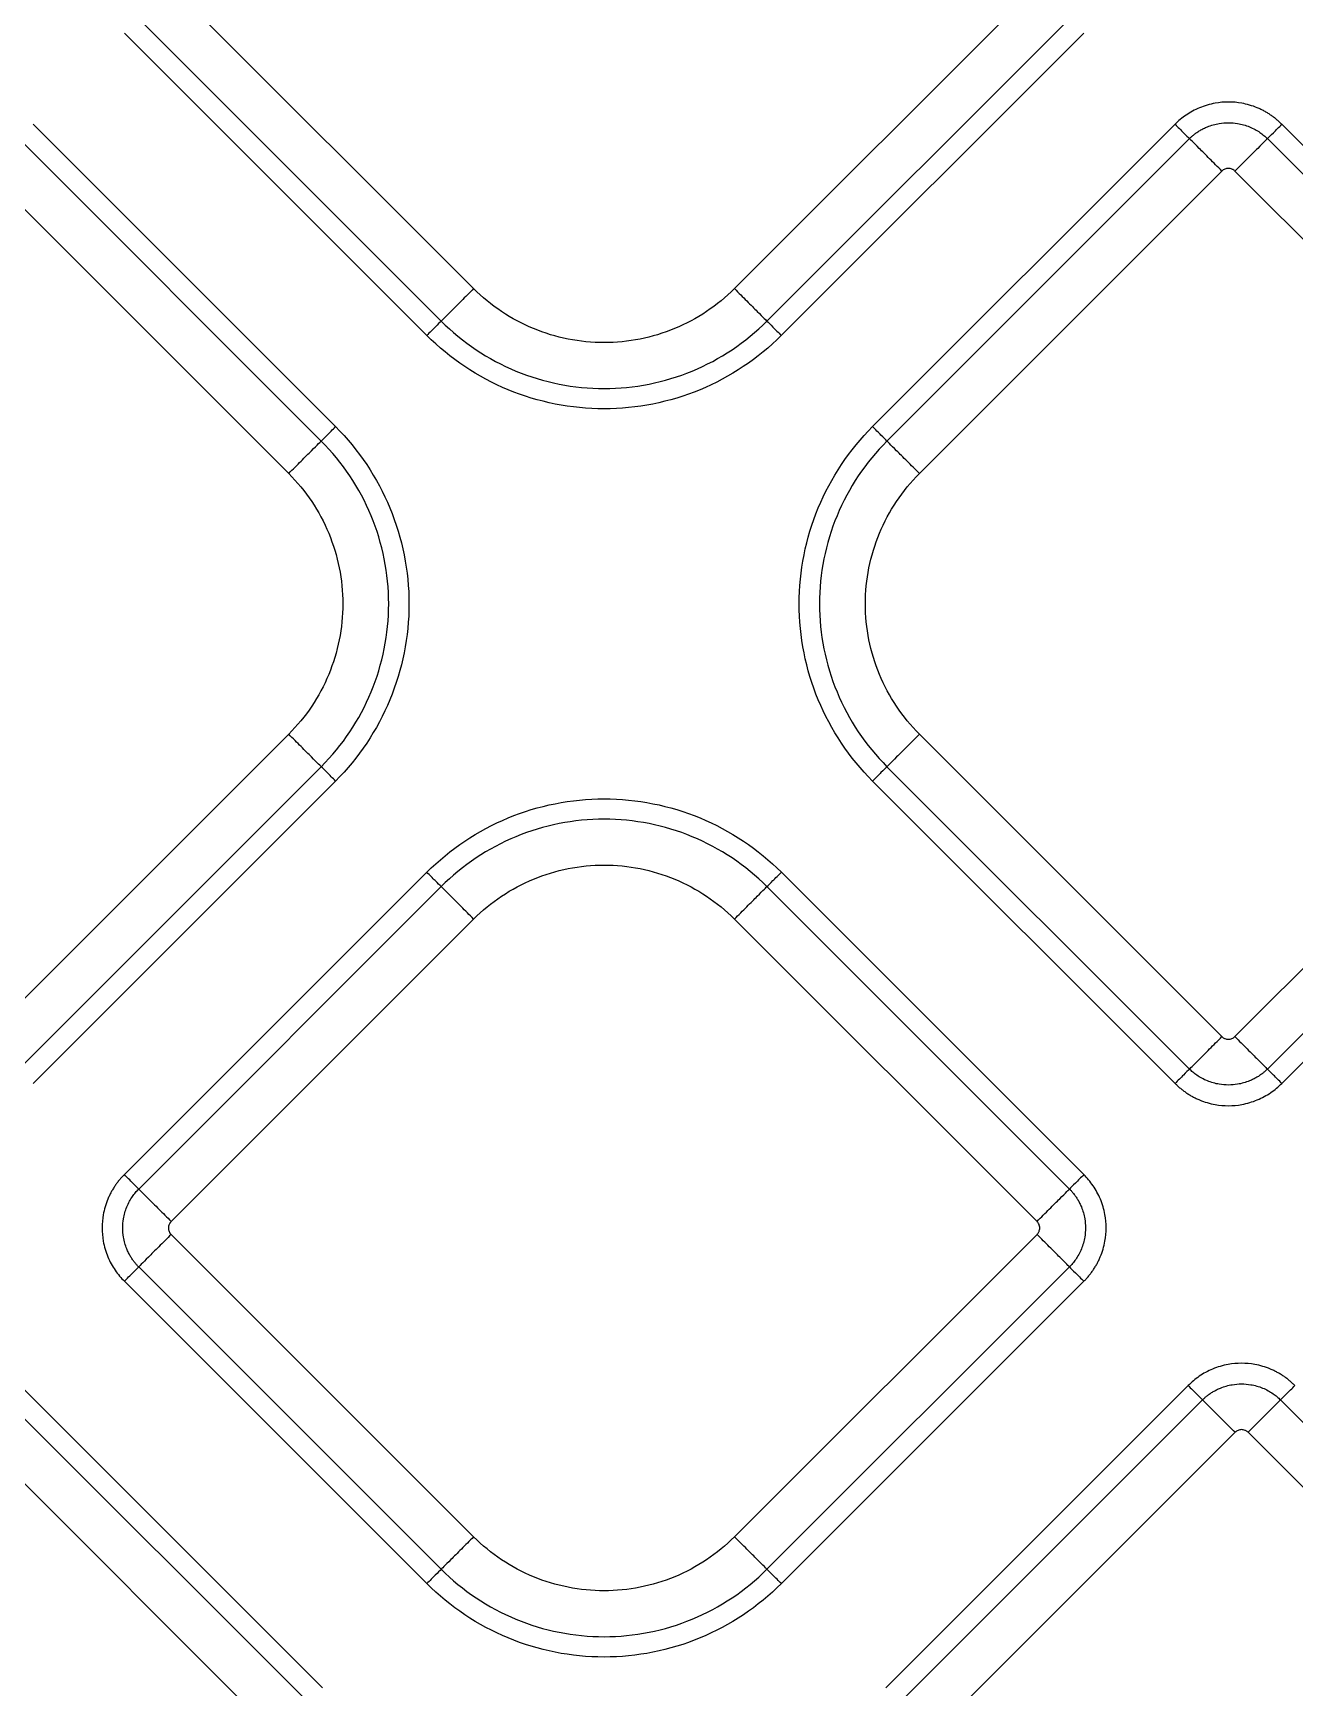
# Model space of a CAD drawing. Extents: x 525 to 609, y 649 to 778.
# Drawn here: x 563.12 to 565.868, y 698.127 to 701.732 of the extents above; entities that cross this region are included whole.
import ezdxf

# ---------------------------------------------------------------- set-up
doc = ezdxf.new("R2010")
doc.units = 0
doc.header["$MEASUREMENT"] = 0
doc.layers.add('1', color=4, linetype='Continuous')

# ---------------------------------------------------------------- blocks, each defined once
blk = doc.blocks.new('JETSETTER')
at = {"layer": '1', "color": 3, "linetype": 'Continuous', "lineweight": 25}
for p, q in [((38.9518, 32.0511), (38.293, 32.71)), ((40.1788, 32.71), (39.5199, 32.0511)), ((38.2223, 32.6393), (38.8811, 31.9804)), ((39.5906, 31.9804), (40.2495, 32.6393)), ((38.1911, 32.6078), (38.8498, 31.9491)), ((39.6219, 31.9491), (40.2807, 32.6078)), ((38.6198, 31.7191), (37.961, 32.378)), ((38.6511, 31.7504), (37.9924, 32.4092)), ((40.4794, 32.4091), (39.8207, 31.7504)), ((40.5108, 32.3779), (39.852, 31.7191)), ((41.3393, 31.7191), (40.6805, 32.3779)), ((41.3706, 31.7504), (40.7119, 32.4091)), ((37.8903, 32.3073), (38.5491, 31.6484)), ((39.9227, 31.6484), (40.5815, 32.3072)), ((40.6098, 32.3072), (41.2686, 31.6484)), ((38.5491, 31.0803), (37.8903, 30.4215)), ((40.5815, 30.4214), (39.9227, 31.0803)), ((41.2686, 31.0803), (40.6098, 30.4214)), ((37.961, 30.3508), (38.6198, 31.0096)), ((39.852, 31.0096), (40.5108, 30.3507)), ((40.6805, 30.3507), (41.3393, 31.0096)), ((37.9924, 30.3196), (38.6511, 30.9783)), ((39.8207, 30.9783), (40.4794, 30.3195)), ((40.7119, 30.3195), (41.3706, 30.9783)), ((38.8498, 30.7796), (38.1911, 30.1208)), ((40.2807, 30.1208), (39.622, 30.7796)), ((38.8811, 30.7483), (38.2223, 30.0894)), ((40.2495, 30.0894), (39.5907, 30.7483)), ((38.293, 30.0187), (38.9518, 30.6776)), ((39.52, 30.6776), (40.1788, 30.0187)), ((38.9518, 29.3316), (38.293, 29.9905)), ((40.1788, 29.9905), (39.52, 29.3316)), ((38.2223, 29.9198), (38.8811, 29.2609)), ((39.5907, 29.2609), (40.2495, 29.9198)), ((38.1911, 29.8884), (38.8498, 29.2296)), ((39.622, 29.2296), (40.2807, 29.8884)), ((38.6226, 29.0024), (37.9639, 29.6611)), ((40.5079, 29.6612), (39.8492, 29.0024)), ((38.5913, 28.9711), (37.9325, 29.6299)), ((40.5393, 29.63), (39.8805, 28.9711)), ((41.3678, 28.9711), (40.709, 29.63)), ((37.8618, 29.5592), (38.5206, 28.9004)), ((39.9512, 28.9004), (40.61, 29.5593)), ((40.6383, 29.5593), (41.2971, 28.9004))]:
    blk.add_line(p, q, dxfattribs=at)
for points, knots in [([(40.7119, 32.4091), (40.71, 32.411), (40.7063, 32.4146), (40.7003, 32.4198), (40.6941, 32.4248), (40.6876, 32.4295), (40.6807, 32.4339), (40.6736, 32.438), (40.6662, 32.4417), (40.6503, 32.4489), (40.6268, 32.4558), (40.5955, 32.4586), (40.5643, 32.4558), (40.5381, 32.448), (40.5175, 32.4381), (40.5035, 32.4295), (40.4907, 32.42), (40.4831, 32.4127), (40.4794, 32.4091)], [0, 0, 0, 0, 0.0302831, 0.0608153, 0.0916215, 0.1227265, 0.154155, 0.1859305, 0.218076, 0.2506132, 0.3879351, 0.5002204, 0.6132112, 0.7495461, 0.8148948, 0.8783034, 0.9399468, 1, 1, 1, 1]), ([(40.4794, 32.4091), (40.4855, 32.403), (40.4921, 32.3965), (40.5034, 32.3853), (40.508, 32.3808), (40.5108, 32.3779)], [0, 0, 0, 0, 0.5, 0.5, 1, 1, 1, 1]), ([(40.5108, 32.3779), (40.5124, 32.3794), (40.5156, 32.3826), (40.521, 32.3871), (40.5271, 32.3916), (40.534, 32.396), (40.5416, 32.4002), (40.5551, 32.4063), (40.5733, 32.4114), (40.5956, 32.4132), (40.618, 32.4114), (40.6376, 32.4059), (40.6535, 32.3984), (40.664, 32.3919), (40.6729, 32.3851), (40.6781, 32.3802), (40.6805, 32.3779)], [0, 0, 0, 0, 0.034707, 0.072248, 0.112595, 0.155737, 0.201682, 0.250449, 0.393045, 0.50003, 0.606972, 0.74961, 0.821642, 0.887377, 0.946846, 1, 1, 1, 1]), ([(40.5815, 32.3072), (40.5723, 32.3164), (40.5632, 32.3255), (40.5463, 32.3425), (40.5385, 32.3503), (40.5254, 32.3633), (40.5201, 32.3686), (40.5129, 32.3758), (40.511, 32.3778), (40.5108, 32.3779)], [0, 0, 0, 0, 0.25, 0.25, 0.5, 0.5, 0.75, 0.75, 1, 1, 1, 1]), ([(40.6805, 32.3779), (40.6803, 32.3778), (40.6784, 32.3758), (40.6711, 32.3686), (40.6659, 32.3633), (40.6528, 32.3503), (40.645, 32.3425), (40.6281, 32.3255), (40.6189, 32.3164), (40.6098, 32.3072)], [0, 0, 0, 0, 0.25, 0.25, 0.5, 0.5, 0.75, 0.75, 1, 1, 1, 1]), ([(40.6805, 32.3779), (40.6833, 32.3808), (40.6879, 32.3853), (40.6992, 32.3965), (40.7058, 32.403), (40.7119, 32.4091)], [0, 0, 0, 0, 0.5, 0.5, 1, 1, 1, 1]), ([(40.6098, 32.3072), (40.6091, 32.3078), (40.6079, 32.309), (40.6057, 32.3105), (40.6029, 32.3118), (40.5996, 32.3128), (40.5956, 32.3132), (40.5917, 32.3128), (40.588, 32.3117), (40.5844, 32.3099), (40.5825, 32.3081), (40.5815, 32.3072)], [0, 0, 0, 0, 0.083478, 0.166388, 0.250171, 0.374789, 0.500105, 0.62472, 0.750039, 0.874841, 1, 1, 1, 1]), ([(38.9518, 32.0511), (38.9427, 32.042), (38.9335, 32.0328), (38.9166, 32.0159), (38.9088, 32.0081), (38.8957, 31.995), (38.8905, 31.9898), (38.8832, 31.9825), (38.8813, 31.9806), (38.8811, 31.9804)], [0, 0, 0, 0, 0.25, 0.25, 0.5, 0.5, 0.75, 0.75, 1, 1, 1, 1]), ([(39.5199, 32.0511), (39.4828, 32.0139), (39.4382, 31.9842), (39.341, 31.9439), (39.2885, 31.9335), (39.1833, 31.9335), (39.1307, 31.9439), (39.0336, 31.9842), (38.989, 32.0139), (38.9518, 32.0511)], [0, 0, 0, 0, 0.25, 0.25, 0.5, 0.5, 0.75, 0.75, 1, 1, 1, 1]), ([(39.5199, 32.0511), (39.5291, 32.042), (39.5382, 32.0328), (39.5552, 32.0159), (39.563, 32.0081), (39.576, 31.995), (39.5813, 31.9898), (39.5885, 31.9825), (39.5905, 31.9806), (39.5906, 31.9804)], [0, 0, 0, 0, 0.25, 0.25, 0.5, 0.5, 0.75, 0.75, 1, 1, 1, 1]), ([(38.8811, 31.9804), (38.8781, 31.9774), (38.8736, 31.9729), (38.8626, 31.9619), (38.8562, 31.9555), (38.8498, 31.9491)], [0, 0, 0, 0, 0.5, 0.5, 1, 1, 1, 1]), ([(38.8811, 31.9804), (38.9276, 31.934), (38.9832, 31.8968), (39.1046, 31.8465), (39.1702, 31.8335), (39.3016, 31.8335), (39.3672, 31.8465), (39.4886, 31.8968), (39.5442, 31.934), (39.5906, 31.9804)], [0, 0, 0, 0, 0.25, 0.25, 0.5, 0.5, 0.75, 0.75, 1, 1, 1, 1]), ([(39.5906, 31.9804), (39.5936, 31.9774), (39.5982, 31.9729), (39.6091, 31.9619), (39.6155, 31.9555), (39.6219, 31.9491)], [0, 0, 0, 0, 0.5, 0.5, 1, 1, 1, 1]), ([(39.6219, 31.9491), (39.5714, 31.8986), (39.5108, 31.8581), (39.3788, 31.8034), (39.3073, 31.7892), (39.1644, 31.7892), (39.093, 31.8034), (38.9609, 31.8581), (38.9004, 31.8986), (38.8498, 31.9491)], [0, 0, 0, 0, 0.25, 0.25, 0.5, 0.5, 0.75, 0.75, 1, 1, 1, 1]), ([(38.6198, 31.7191), (38.6228, 31.7221), (38.6274, 31.7267), (38.6383, 31.7376), (38.6447, 31.744), (38.6511, 31.7504)], [0, 0, 0, 0, 0.5, 0.5, 1, 1, 1, 1]), ([(38.6511, 31.7504), (38.7017, 31.6999), (38.7421, 31.6393), (38.7968, 31.5073), (38.811, 31.4358), (38.811, 31.2929), (38.7968, 31.2215), (38.7421, 31.0894), (38.7017, 31.0288), (38.6511, 30.9783)], [0, 0, 0, 0, 0.25, 0.25, 0.5, 0.5, 0.75, 0.75, 1, 1, 1, 1]), ([(39.8207, 30.9783), (39.7701, 31.0288), (39.7297, 31.0894), (39.675, 31.2214), (39.6608, 31.2929), (39.6608, 31.4358), (39.675, 31.5072), (39.7297, 31.6393), (39.7701, 31.6999), (39.8207, 31.7504)], [0, 0, 0, 0, 0.25, 0.25, 0.5, 0.5, 0.75, 0.75, 1, 1, 1, 1]), ([(39.852, 31.7191), (39.849, 31.7221), (39.8444, 31.7266), (39.8335, 31.7376), (39.8271, 31.744), (39.8207, 31.7504)], [0, 0, 0, 0, 0.5, 0.5, 1, 1, 1, 1]), ([(38.5491, 31.6484), (38.5583, 31.6576), (38.5674, 31.6667), (38.5844, 31.6837), (38.5922, 31.6915), (38.6052, 31.7045), (38.6105, 31.7098), (38.6177, 31.717), (38.6197, 31.719), (38.6198, 31.7191)], [0, 0, 0, 0, 0.25, 0.25, 0.5, 0.5, 0.75, 0.75, 1, 1, 1, 1]), ([(38.6198, 31.0096), (38.6663, 31.056), (38.7035, 31.1117), (38.7537, 31.233), (38.7668, 31.2987), (38.7668, 31.43), (38.7537, 31.4957), (38.7035, 31.617), (38.6663, 31.6727), (38.6198, 31.7191)], [0, 0, 0, 0, 0.25, 0.25, 0.5, 0.5, 0.75, 0.75, 1, 1, 1, 1]), ([(39.852, 31.7191), (39.8055, 31.6727), (39.7683, 31.617), (39.7181, 31.4957), (39.705, 31.43), (39.705, 31.2987), (39.7181, 31.233), (39.7683, 31.1117), (39.8055, 31.056), (39.852, 31.0096)], [0, 0, 0, 0, 0.25, 0.25, 0.5, 0.5, 0.75, 0.75, 1, 1, 1, 1]), ([(39.9227, 31.6484), (39.9135, 31.6576), (39.9044, 31.6667), (39.8874, 31.6836), (39.8796, 31.6914), (39.8666, 31.7045), (39.8613, 31.7098), (39.8541, 31.717), (39.8521, 31.7189), (39.852, 31.7191)], [0, 0, 0, 0, 0.25, 0.25, 0.5, 0.5, 0.75, 0.75, 1, 1, 1, 1]), ([(38.5491, 31.6484), (38.5863, 31.6112), (38.6161, 31.5667), (38.6563, 31.4695), (38.6668, 31.417), (38.6668, 31.3118), (38.6563, 31.2592), (38.6161, 31.162), (38.5863, 31.1175), (38.5491, 31.0803)], [0, 0, 0, 0, 0.25, 0.25, 0.5, 0.5, 0.75, 0.75, 1, 1, 1, 1]), ([(39.9227, 31.0803), (39.8855, 31.1175), (39.8557, 31.162), (39.8155, 31.2592), (39.805, 31.3117), (39.805, 31.4169), (39.8155, 31.4695), (39.8557, 31.5667), (39.8855, 31.6112), (39.9227, 31.6484)], [0, 0, 0, 0, 0.25, 0.25, 0.5, 0.5, 0.75, 0.75, 1, 1, 1, 1]), ([(38.6198, 31.0096), (38.6197, 31.0098), (38.6177, 31.0117), (38.6105, 31.0189), (38.6052, 31.0242), (38.5922, 31.0373), (38.5844, 31.0451), (38.5674, 31.062), (38.5583, 31.0711), (38.5491, 31.0803)], [0, 0, 0, 0, 0.25, 0.25, 0.5, 0.5, 0.75, 0.75, 1, 1, 1, 1]), ([(39.9227, 31.0803), (39.9135, 31.0711), (39.9044, 31.062), (39.8874, 31.045), (39.8796, 31.0372), (39.8666, 31.0242), (39.8613, 31.0189), (39.8541, 31.0117), (39.8521, 31.0097), (39.852, 31.0096)], [0, 0, 0, 0, 0.25, 0.25, 0.5, 0.5, 0.75, 0.75, 1, 1, 1, 1]), ([(38.6511, 30.9783), (38.6447, 30.9847), (38.6383, 30.9911), (38.6274, 31.0021), (38.6228, 31.0066), (38.6198, 31.0096)], [0, 0, 0, 0, 0.5, 0.5, 1, 1, 1, 1]), ([(39.852, 31.0096), (39.849, 31.0066), (39.8444, 31.002), (39.8335, 30.9911), (39.8271, 30.9847), (39.8207, 30.9783)], [0, 0, 0, 0, 0.5, 0.5, 1, 1, 1, 1]), ([(38.8498, 30.7796), (38.9004, 30.8301), (38.9609, 30.8706), (39.093, 30.9253), (39.1644, 30.9395), (39.3074, 30.9395), (39.3788, 30.9253), (39.5109, 30.8706), (39.5714, 30.8301), (39.622, 30.7796)], [0, 0, 0, 0, 0.25, 0.25, 0.5, 0.5, 0.75, 0.75, 1, 1, 1, 1]), ([(39.5907, 30.7483), (39.5442, 30.7947), (39.4886, 30.8319), (39.3672, 30.8822), (39.3016, 30.8952), (39.1702, 30.8952), (39.1046, 30.8822), (38.9832, 30.8319), (38.9276, 30.7947), (38.8811, 30.7483)], [0, 0, 0, 0, 0.25, 0.25, 0.5, 0.5, 0.75, 0.75, 1, 1, 1, 1]), ([(38.9518, 30.6776), (38.989, 30.7148), (39.0336, 30.7445), (39.1308, 30.7848), (39.1833, 30.7952), (39.2885, 30.7952), (39.3411, 30.7848), (39.4382, 30.7445), (39.4828, 30.7148), (39.52, 30.6776)], [0, 0, 0, 0, 0.25, 0.25, 0.5, 0.5, 0.75, 0.75, 1, 1, 1, 1]), ([(38.8811, 30.7483), (38.8782, 30.7513), (38.8736, 30.7558), (38.8626, 30.7668), (38.8563, 30.7732), (38.8498, 30.7796)], [0, 0, 0, 0, 0.5, 0.5, 1, 1, 1, 1]), ([(39.5907, 30.7483), (39.5937, 30.7513), (39.5982, 30.7558), (39.6092, 30.7668), (39.6156, 30.7732), (39.622, 30.7796)], [0, 0, 0, 0, 0.5, 0.5, 1, 1, 1, 1]), ([(38.9518, 30.6776), (38.9427, 30.6867), (38.9335, 30.6959), (38.9166, 30.7128), (38.9088, 30.7206), (38.8958, 30.7337), (38.8905, 30.7389), (38.8833, 30.7462), (38.8813, 30.7481), (38.8811, 30.7483)], [0, 0, 0, 0, 0.25, 0.25, 0.5, 0.5, 0.75, 0.75, 1, 1, 1, 1]), ([(39.52, 30.6776), (39.5291, 30.6867), (39.5383, 30.6959), (39.5552, 30.7128), (39.563, 30.7206), (39.5761, 30.7337), (39.5813, 30.7389), (39.5886, 30.7462), (39.5905, 30.7481), (39.5907, 30.7483)], [0, 0, 0, 0, 0.25, 0.25, 0.5, 0.5, 0.75, 0.75, 1, 1, 1, 1]), ([(40.5108, 30.3507), (40.511, 30.3509), (40.5129, 30.3529), (40.5201, 30.3601), (40.5254, 30.3653), (40.5385, 30.3784), (40.5463, 30.3862), (40.5632, 30.4031), (40.5723, 30.4123), (40.5815, 30.4214)], [0, 0, 0, 0, 0.25, 0.25, 0.5, 0.5, 0.75, 0.75, 1, 1, 1, 1]), ([(40.5815, 30.4214), (40.5821, 30.4208), (40.5834, 30.4197), (40.5856, 30.4182), (40.5883, 30.4169), (40.5917, 30.4158), (40.5956, 30.4154), (40.5996, 30.4158), (40.6033, 30.417), (40.6068, 30.4188), (40.6088, 30.4206), (40.6098, 30.4214)], [0, 0, 0, 0, 0.083478, 0.166388, 0.250171, 0.374789, 0.500105, 0.62472, 0.750039, 0.874841, 1, 1, 1, 1]), ([(40.6098, 30.4214), (40.6189, 30.4123), (40.6281, 30.4031), (40.645, 30.3862), (40.6528, 30.3784), (40.6659, 30.3653), (40.6711, 30.3601), (40.6784, 30.3529), (40.6803, 30.3509), (40.6805, 30.3507)], [0, 0, 0, 0, 0.25, 0.25, 0.5, 0.5, 0.75, 0.75, 1, 1, 1, 1]), ([(40.5108, 30.3507), (40.508, 30.3479), (40.5034, 30.3434), (40.4921, 30.3322), (40.4855, 30.3256), (40.4794, 30.3195)], [0, 0, 0, 0, 0.5, 0.5, 1, 1, 1, 1]), ([(40.6805, 30.3507), (40.6789, 30.3492), (40.6757, 30.3461), (40.6702, 30.3415), (40.6642, 30.337), (40.6573, 30.3326), (40.6497, 30.3285), (40.6362, 30.3224), (40.618, 30.3173), (40.5956, 30.3154), (40.5733, 30.3173), (40.5537, 30.3228), (40.5378, 30.3303), (40.5273, 30.3368), (40.5183, 30.3436), (40.5132, 30.3484), (40.5108, 30.3507)], [0, 0, 0, 0, 0.0347068, 0.0722476, 0.1125946, 0.1557374, 0.2016822, 0.2504495, 0.3930453, 0.5000297, 0.6069717, 0.74961, 0.8216425, 0.8873771, 0.9468461, 1, 1, 1, 1]), ([(40.7119, 30.3195), (40.7058, 30.3256), (40.6992, 30.3322), (40.6879, 30.3434), (40.6833, 30.3479), (40.6805, 30.3507)], [0, 0, 0, 0, 0.5, 0.5, 1, 1, 1, 1]), ([(40.4794, 30.3195), (40.4813, 30.3177), (40.485, 30.314), (40.4909, 30.3088), (40.4972, 30.3039), (40.5037, 30.2992), (40.5105, 30.2948), (40.5177, 30.2907), (40.5251, 30.2869), (40.541, 30.2798), (40.5645, 30.2729), (40.5957, 30.2701), (40.6269, 30.2729), (40.6532, 30.2807), (40.6738, 30.2905), (40.6878, 30.2991), (40.7006, 30.3087), (40.7081, 30.316), (40.7119, 30.3195)], [0, 0, 0, 0, 0.0302831, 0.0608153, 0.0916215, 0.1227265, 0.154155, 0.1859305, 0.218076, 0.2506132, 0.3879351, 0.5002204, 0.6132112, 0.7495461, 0.8148948, 0.8783034, 0.9399468, 1, 1, 1, 1]), ([(38.1911, 30.1208), (38.1893, 30.119), (38.1856, 30.1153), (38.1804, 30.1093), (38.1755, 30.1031), (38.1708, 30.0965), (38.1664, 30.0897), (38.1623, 30.0826), (38.1585, 30.0752), (38.1514, 30.0593), (38.1445, 30.0358), (38.1417, 30.0045), (38.1445, 29.9733), (38.1522, 29.9471), (38.1621, 29.9265), (38.1707, 29.9125), (38.1803, 29.8997), (38.1875, 29.8921), (38.1911, 29.8884)], [0, 0, 0, 0, 0.030283, 0.060815, 0.091621, 0.122727, 0.154155, 0.18593, 0.218076, 0.250613, 0.387935, 0.50022, 0.613211, 0.749546, 0.814895, 0.878303, 0.939947, 1, 1, 1, 1]), ([(38.2223, 30.0894), (38.2195, 30.0923), (38.2149, 30.0969), (38.2037, 30.1081), (38.1972, 30.1147), (38.1911, 30.1208)], [0, 0, 0, 0, 0.5, 0.5, 1, 1, 1, 1]), ([(40.2807, 30.1208), (40.2746, 30.1147), (40.2681, 30.1081), (40.2569, 30.0969), (40.2523, 30.0923), (40.2495, 30.0894)], [0, 0, 0, 0, 0.5, 0.5, 1, 1, 1, 1]), ([(40.2807, 29.8884), (40.2825, 29.8902), (40.2862, 29.894), (40.2914, 29.8999), (40.2964, 29.9061), (40.301, 29.9127), (40.3054, 29.9195), (40.3095, 29.9266), (40.3133, 29.934), (40.3204, 29.9499), (40.3274, 29.9734), (40.3301, 30.0047), (40.3273, 30.0359), (40.3196, 30.0621), (40.3097, 30.0827), (40.3011, 30.0967), (40.2915, 30.1095), (40.2843, 30.1171), (40.2807, 30.1208)], [0, 0, 0, 0, 0.030283, 0.060815, 0.091621, 0.122727, 0.154155, 0.18593, 0.218076, 0.250613, 0.387935, 0.50022, 0.613211, 0.749546, 0.814895, 0.878303, 0.939947, 1, 1, 1, 1]), ([(38.2223, 29.9198), (38.2208, 29.9213), (38.2176, 29.9246), (38.2131, 29.93), (38.2086, 29.9361), (38.2042, 29.9429), (38.2001, 29.9505), (38.194, 29.9641), (38.1888, 29.9822), (38.187, 30.0046), (38.1888, 30.027), (38.1943, 30.0465), (38.2019, 30.0625), (38.2084, 30.073), (38.2151, 30.0819), (38.22, 30.087), (38.2223, 30.0894)], [0, 0, 0, 0, 0.034707, 0.072248, 0.112595, 0.155737, 0.201682, 0.250449, 0.393045, 0.50003, 0.606972, 0.74961, 0.821642, 0.887377, 0.946846, 1, 1, 1, 1]), ([(38.2223, 30.0894), (38.2225, 30.0893), (38.2244, 30.0873), (38.2317, 30.0801), (38.2369, 30.0748), (38.25, 30.0618), (38.2578, 30.054), (38.2747, 30.037), (38.2839, 30.0279), (38.293, 30.0187)], [0, 0, 0, 0, 0.25, 0.25, 0.5, 0.5, 0.75, 0.75, 1, 1, 1, 1]), ([(40.1788, 30.0187), (40.188, 30.0279), (40.1971, 30.037), (40.2141, 30.054), (40.2218, 30.0618), (40.2349, 30.0748), (40.2402, 30.0801), (40.2474, 30.0873), (40.2494, 30.0893), (40.2495, 30.0894)], [0, 0, 0, 0, 0.25, 0.25, 0.5, 0.5, 0.75, 0.75, 1, 1, 1, 1]), ([(40.2495, 30.0894), (40.251, 30.0879), (40.2542, 30.0846), (40.2587, 30.0792), (40.2632, 30.0731), (40.2676, 30.0663), (40.2717, 30.0587), (40.2779, 30.0451), (40.283, 30.027), (40.2848, 30.0046), (40.283, 29.9822), (40.2775, 29.9627), (40.2699, 29.9468), (40.2634, 29.9362), (40.2567, 29.9273), (40.2518, 29.9222), (40.2495, 29.9198)], [0, 0, 0, 0, 0.034707, 0.072248, 0.112595, 0.155737, 0.201682, 0.250449, 0.393045, 0.50003, 0.606972, 0.74961, 0.821643, 0.887377, 0.946846, 1, 1, 1, 1]), ([(38.293, 30.0187), (38.2924, 30.0181), (38.2912, 30.0168), (38.2898, 30.0146), (38.2884, 30.0119), (38.2874, 30.0085), (38.287, 30.0046), (38.2874, 30.0007), (38.2886, 29.9969), (38.2904, 29.9934), (38.2921, 29.9914), (38.293, 29.9905)], [0, 0, 0, 0, 0.083478, 0.166388, 0.250171, 0.374789, 0.500105, 0.62472, 0.750039, 0.874841, 1, 1, 1, 1]), ([(40.1788, 29.9905), (40.1794, 29.9911), (40.1806, 29.9924), (40.182, 29.9946), (40.1834, 29.9973), (40.1844, 30.0007), (40.1848, 30.0046), (40.1844, 30.0085), (40.1833, 30.0123), (40.1814, 30.0158), (40.1797, 30.0178), (40.1788, 30.0187)], [0, 0, 0, 0, 0.083478, 0.166388, 0.250171, 0.374789, 0.500105, 0.62472, 0.750039, 0.874841, 1, 1, 1, 1]), ([(38.293, 29.9905), (38.2839, 29.9813), (38.2747, 29.9722), (38.2578, 29.9552), (38.25, 29.9474), (38.2369, 29.9344), (38.2317, 29.9291), (38.2244, 29.9219), (38.2225, 29.9199), (38.2223, 29.9198)], [0, 0, 0, 0, 0.25, 0.25, 0.5, 0.5, 0.75, 0.75, 1, 1, 1, 1]), ([(40.2495, 29.9198), (40.2494, 29.9199), (40.2474, 29.9219), (40.2402, 29.9291), (40.2349, 29.9344), (40.2218, 29.9474), (40.2141, 29.9552), (40.1971, 29.9722), (40.188, 29.9813), (40.1788, 29.9905)], [0, 0, 0, 0, 0.25, 0.25, 0.5, 0.5, 0.75, 0.75, 1, 1, 1, 1]), ([(38.1911, 29.8884), (38.1972, 29.8945), (38.2037, 29.9011), (38.2149, 29.9123), (38.2195, 29.9169), (38.2223, 29.9198)], [0, 0, 0, 0, 0.5, 0.5, 1, 1, 1, 1]), ([(40.2495, 29.9198), (40.2523, 29.9169), (40.2569, 29.9123), (40.2681, 29.9011), (40.2746, 29.8945), (40.2807, 29.8884)], [0, 0, 0, 0, 0.5, 0.5, 1, 1, 1, 1]), ([(40.7404, 29.6612), (40.7385, 29.663), (40.7348, 29.6667), (40.7289, 29.6719), (40.7226, 29.6768), (40.7161, 29.6815), (40.7092, 29.6859), (40.7021, 29.69), (40.6947, 29.6938), (40.6788, 29.7009), (40.6553, 29.7078), (40.624, 29.7106), (40.5929, 29.7078), (40.5666, 29.7), (40.546, 29.6902), (40.532, 29.6816), (40.5192, 29.672), (40.5116, 29.6647), (40.5079, 29.6612)], [0, 0, 0, 0, 0.030283, 0.060815, 0.091621, 0.122727, 0.154155, 0.18593, 0.218076, 0.250613, 0.387935, 0.50022, 0.613211, 0.749546, 0.814895, 0.878303, 0.939947, 1, 1, 1, 1]), ([(40.5079, 29.6612), (40.514, 29.6551), (40.5206, 29.6485), (40.5319, 29.6373), (40.5365, 29.6328), (40.5393, 29.63)], [0, 0, 0, 0, 0.5, 0.5, 1, 1, 1, 1]), ([(40.5393, 29.63), (40.5409, 29.6315), (40.5441, 29.6346), (40.5495, 29.6392), (40.5556, 29.6437), (40.5625, 29.6481), (40.5701, 29.6522), (40.5836, 29.6583), (40.6018, 29.6634), (40.6241, 29.6653), (40.6465, 29.6634), (40.6661, 29.6579), (40.682, 29.6504), (40.6925, 29.6439), (40.7015, 29.6371), (40.7066, 29.6323), (40.709, 29.63)], [0, 0, 0, 0, 0.034707, 0.072248, 0.112595, 0.155737, 0.201682, 0.250449, 0.393045, 0.50003, 0.606972, 0.74961, 0.821643, 0.887377, 0.946846, 1, 1, 1, 1]), ([(40.709, 29.63), (40.7118, 29.6328), (40.7164, 29.6373), (40.7277, 29.6485), (40.7343, 29.6551), (40.7404, 29.6612)], [0, 0, 0, 0, 0.5, 0.5, 1, 1, 1, 1]), ([(40.61, 29.5593), (40.6009, 29.5684), (40.5917, 29.5776), (40.5748, 29.5945), (40.567, 29.6023), (40.5539, 29.6154), (40.5487, 29.6206), (40.5414, 29.6278), (40.5395, 29.6298), (40.5393, 29.63)], [0, 0, 0, 0, 0.25, 0.25, 0.5, 0.5, 0.75, 0.75, 1, 1, 1, 1]), ([(40.709, 29.63), (40.7088, 29.6298), (40.7069, 29.6278), (40.6996, 29.6206), (40.6944, 29.6154), (40.6813, 29.6023), (40.6735, 29.5945), (40.6566, 29.5776), (40.6474, 29.5684), (40.6383, 29.5593)], [0, 0, 0, 0, 0.25, 0.25, 0.5, 0.5, 0.75, 0.75, 1, 1, 1, 1]), ([(40.6383, 29.5593), (40.6376, 29.5599), (40.6364, 29.561), (40.6342, 29.5625), (40.6314, 29.5638), (40.6281, 29.5649), (40.6242, 29.5652), (40.6202, 29.5649), (40.6165, 29.5637), (40.6129, 29.5619), (40.611, 29.5601), (40.61, 29.5593)], [0, 0, 0, 0, 0.083478, 0.166388, 0.250171, 0.374789, 0.500105, 0.62472, 0.750039, 0.874841, 1, 1, 1, 1]), ([(38.9518, 29.3316), (38.9427, 29.3225), (38.9335, 29.3133), (38.9166, 29.2964), (38.9088, 29.2886), (38.8958, 29.2755), (38.8905, 29.2703), (38.8833, 29.263), (38.8813, 29.2611), (38.8811, 29.2609)], [0, 0, 0, 0, 0.25, 0.25, 0.5, 0.5, 0.75, 0.75, 1, 1, 1, 1]), ([(39.52, 29.3316), (39.4828, 29.2944), (39.4382, 29.2647), (39.3411, 29.2244), (39.2885, 29.214), (39.1833, 29.214), (39.1308, 29.2244), (39.0336, 29.2647), (38.989, 29.2944), (38.9518, 29.3316)], [0, 0, 0, 0, 0.25, 0.25, 0.5, 0.5, 0.75, 0.75, 1, 1, 1, 1]), ([(39.5907, 29.2609), (39.5905, 29.2611), (39.5886, 29.263), (39.5813, 29.2703), (39.5761, 29.2755), (39.563, 29.2886), (39.5552, 29.2964), (39.5383, 29.3133), (39.5291, 29.3225), (39.52, 29.3316)], [0, 0, 0, 0, 0.25, 0.25, 0.5, 0.5, 0.75, 0.75, 1, 1, 1, 1]), ([(38.8811, 29.2609), (38.8782, 29.2579), (38.8736, 29.2534), (38.8626, 29.2424), (38.8563, 29.236), (38.8498, 29.2296)], [0, 0, 0, 0, 0.5, 0.5, 1, 1, 1, 1]), ([(38.8811, 29.2609), (38.9276, 29.2145), (38.9832, 29.1773), (39.1046, 29.127), (39.1702, 29.114), (39.3016, 29.114), (39.3672, 29.127), (39.4886, 29.1773), (39.5442, 29.2145), (39.5907, 29.2609)], [0, 0, 0, 0, 0.25, 0.25, 0.5, 0.5, 0.75, 0.75, 1, 1, 1, 1]), ([(39.622, 29.2296), (39.6156, 29.236), (39.6092, 29.2424), (39.5982, 29.2534), (39.5937, 29.2579), (39.5907, 29.2609)], [0, 0, 0, 0, 0.5, 0.5, 1, 1, 1, 1]), ([(39.622, 29.2296), (39.5714, 29.1791), (39.5109, 29.1386), (39.3788, 29.0839), (39.3074, 29.0697), (39.1644, 29.0697), (39.093, 29.0839), (38.9609, 29.1386), (38.9004, 29.1791), (38.8498, 29.2296)], [0, 0, 0, 0, 0.25, 0.25, 0.5, 0.5, 0.75, 0.75, 1, 1, 1, 1])]:
    blk.add_open_spline(points, degree=3, knots=knots, dxfattribs=at)

msp = doc.modelspace()

# ---------------------------------------------------------------- block references
at = {"layer": '1'}
msp.add_blockref('JETSETTER', (525.1273, 669.1243), dxfattribs=at)

doc.saveas('drawing.dxf')
